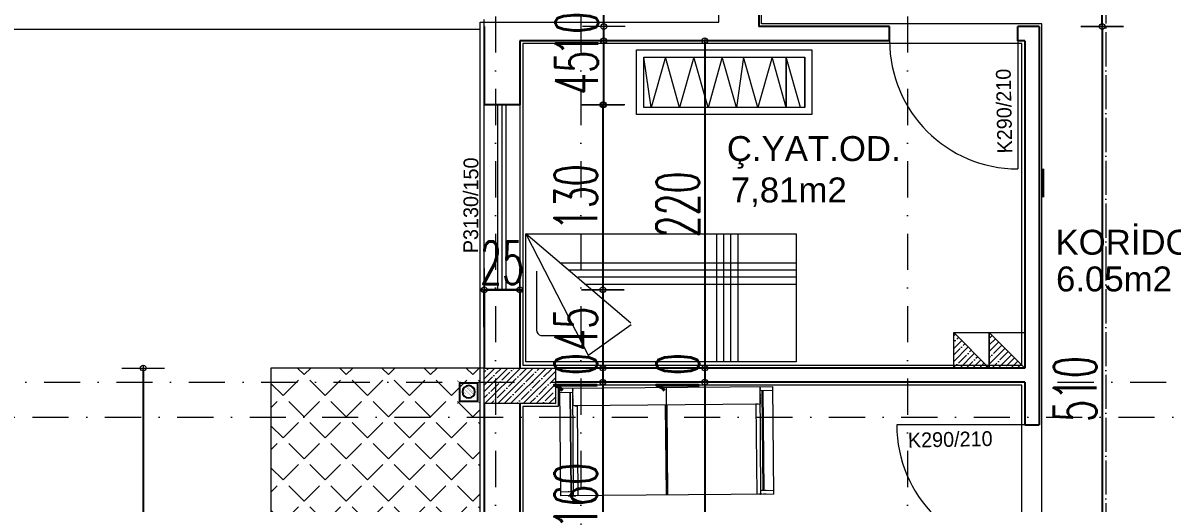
# Model space of a CAD drawing. Header units: millimetres. Extents: x -16104 to 67872, y -88009 to 12107.
# Drawn here: x 7697 to 8506, y 10004 to 10343 of the extents above; entities that cross this region are included whole.
import ezdxf

# ---------------------------------------------------------------- set-up
doc = ezdxf.new("R2010")
doc.units = ezdxf.units.MM
for name, pattern in [('ACAD_ISO04W100', [30, 24, -3, 0, -3]), ('ACAD_ISO07W100', [3, 0, -3]), ('DASHDOTX2', [50.8, 25.4, -12.7, 0, -12.7])]:
    doc.linetypes.add(name, pattern=pattern)
doc.layers.get('0').update_dxf_attribs({"color": 241})
for name, color, linetype, lineweight in [('AKS', 1, 'ACAD_ISO07W100', 5), ('akslar', 144, 'Continuous', 20), ('baca', 46, 'Continuous', 5), ('bacas', 11, 'Continuous', 5), ('balkon', 6, 'Continuous', 5), ('duvar', 123, 'Continuous', 25), ('emsal&kolon', 1, 'Continuous', 5), ('kapı', 3, 'Continuous', 5), ('kolon', 1, 'Continuous', 5), ('OLCU', 54, 'Continuous', 13), ('pencere', 5, 'Continuous', 5), ('POZ', 36, 'Continuous', 18), ('SıVA', 40, 'Continuous', 9), ('tefriş', 30, 'Continuous', 5), ('ÖLÇÜ', 252, 'Continuous', 20)]:
    doc.layers.add(name, color=color, linetype=linetype, lineweight=lineweight)
doc.styles.add('DIM', font='Txttw.shx', dxfattribs={"width": 0.6})
doc.styles.add('M2', font='stylu.ttf', dxfattribs={"height": 10})
doc.dimstyles.new('50', dxfattribs={"dimscale": 0, "dimtxt": 30, "dimasz": 1, "dimexe": 0, "dimexo": 2, "dimgap": 4, "dimtad": 1, "dimdec": 0, "dimzin": 0, "dimdsep": 46, "dimtxsty": 'DIM', "dimblk1": 'DOT', "dimblk2": 'DOT', "dimsah": 1, "dimcen": 1.5, "dimdle": 3, "dimse1": 1, "dimse2": 1, "dimclrd": 256, "dimclre": 9, "dimclrt": 256, "dimadec": 0, "dimazin": 0, "dimtfac": 0.24, "dimtdec": 0, "dimtix": 1, "dimtmove": 2, "dimatfit": 3, "dimldrblk": 'DOT', "dimfxl": 0, "dimtolj": 1, "dimtzin": 15, "dimarcsym": 0})
pattern_1 = [(45, (-3603.393, 17059.605), (-14.817423, 14.817423), [15.24, -5.715]), (135, (-3603.393, 17059.605), (-14.817423, -14.817423), [15.24, -5.715])]

# ---------------------------------------------------------------- blocks, each defined once
blk = doc.blocks.new('DOT')
for p, q in [((0, 15), (0, -15)), ((-2, 0), (0, 0)), ((2, 0), (0, 0))]:
    blk.add_line(p, q)
blk.add_circle((0, 0), 2)
blk = doc.blocks.new('*D3943')
at = {"layer": 'Defpoints', "color": 0, "transparency": 16777216}
for p in [(8048.58, 10340.04), (8105.6, 10340.04), (8046.6, 10330.04)]:
    blk.add_point(p, dxfattribs=at)
at = {"layer": 'OLCU', "lineweight": -2, "transparency": 16777216}
for p, q in [((8105.6, 10341.04), (8105.6, 10342.04)), ((8105.6, 10330.04), (8105.6, 10340.04)), ((8105.6, 10329.04), (8105.6, 10328.04))]:
    blk.add_line(p, q, dxfattribs=at)
for p, rotation in [((8105.6, 10340.04), 270), ((8105.6, 10330.04), 90)]:
    blk.add_blockref('DOT', p, dxfattribs=dict(at, rotation=rotation))
at = {"layer": 'OLCU', "transparency": 16777216, "insert": (8086.6, 10335.04), "char_height": 30, "attachment_point": 5, "rotation": 90, "style": 'DIM'}
blk.add_mtext('\\A1;10', dxfattribs=at)
blk = doc.blocks.new('*D3944')
at = {"layer": 'Defpoints', "color": 0, "transparency": 16777216}
for p in [(8046.6, 10330.04), (8046.6, 10285.04), (8105.48, 10285.04)]:
    blk.add_point(p, dxfattribs=at)
at = {"layer": 'OLCU', "lineweight": -2, "transparency": 16777216}
blk.add_line((8105.48, 10329.04), (8105.48, 10286.04), dxfattribs=at)
for p, rotation in [((8105.48, 10330.04), 90), ((8105.48, 10285.04), 270)]:
    blk.add_blockref('DOT', p, dxfattribs=dict(at, rotation=rotation))
at = {"layer": 'OLCU', "transparency": 16777216, "insert": (8086.48, 10307.54), "char_height": 30, "attachment_point": 5, "rotation": 90, "style": 'DIM'}
blk.add_mtext('\\A1;45', dxfattribs=at)
blk = doc.blocks.new('*D3945')
at = {"layer": 'Defpoints', "color": 0, "transparency": 16777216}
for p in [(8046.6, 10285.04), (8046.6, 10155.04), (8104.96, 10155.04)]:
    blk.add_point(p, dxfattribs=at)
at = {"layer": 'OLCU', "lineweight": -2, "transparency": 16777216}
blk.add_line((8104.96, 10284.04), (8104.96, 10156.04), dxfattribs=at)
for p, rotation in [((8104.96, 10285.04), 90), ((8104.96, 10155.04), 270)]:
    blk.add_blockref('DOT', p, dxfattribs=dict(at, rotation=rotation))
at = {"layer": 'OLCU', "transparency": 16777216, "insert": (8085.96, 10220.04), "char_height": 30, "attachment_point": 5, "rotation": 90, "style": 'DIM'}
blk.add_mtext('\\A1;130', dxfattribs=at)
blk = doc.blocks.new('*D3882')
at = {"layer": 'Defpoints', "color": 0, "transparency": 16777216}
for p in [(8045.15, 10155.04), (8045.15, 10100.04), (8104.96, 10100.04)]:
    blk.add_point(p, dxfattribs=at)
at = {"layer": 'OLCU', "lineweight": -2, "transparency": 16777216}
blk.add_line((8104.96, 10154.04), (8104.96, 10101.04), dxfattribs=at)
for p, rotation in [((8104.96, 10155.04), 90), ((8104.96, 10100.04), 270)]:
    blk.add_blockref('DOT', p, dxfattribs=dict(at, rotation=rotation))
at = {"layer": 'OLCU', "transparency": 16777216, "insert": (8085.96, 10127.54), "char_height": 30, "attachment_point": 5, "rotation": 90, "style": 'DIM'}
blk.add_mtext('\\A1;45', dxfattribs=at)
blk = doc.blocks.new('*D3946')
at = {"layer": 'Defpoints', "color": 0, "transparency": 16777216}
for p in [(8046.6, 10090.17), (8046.6, 9930.29), (8104.96, 9930.29)]:
    blk.add_point(p, dxfattribs=at)
at = {"layer": 'OLCU', "lineweight": -2, "transparency": 16777216}
blk.add_line((8104.96, 10089.17), (8104.96, 9931.29), dxfattribs=at)
for p, rotation in [((8104.96, 10090.17), 90), ((8104.96, 9930.29), 270)]:
    blk.add_blockref('DOT', p, dxfattribs=dict(at, rotation=rotation))
at = {"layer": 'OLCU', "transparency": 16777216, "insert": (8085.96, 10010.23), "char_height": 30, "attachment_point": 5, "rotation": 90, "style": 'DIM'}
blk.add_mtext('\\A1;160', dxfattribs=at)
blk = doc.blocks.new('*D3948')
at = {"layer": 'Defpoints', "color": 0, "transparency": 16777216}
for p in [(8176.6, 10330.04), (8176.6, 10100.04), (8176.6, 10100.04)]:
    blk.add_point(p, dxfattribs=at)
at = {"layer": 'OLCU', "lineweight": -2, "transparency": 16777216}
blk.add_line((8176.6, 10329.04), (8176.6, 10101.04), dxfattribs=at)
for p, rotation in [((8176.6, 10330.04), 90), ((8176.6, 10100.04), 270)]:
    blk.add_blockref('DOT', p, dxfattribs=dict(at, rotation=rotation))
at = {"layer": 'OLCU', "transparency": 16777216, "insert": (8157.6, 10215.04), "char_height": 30, "attachment_point": 5, "rotation": 90, "style": 'DIM'}
blk.add_mtext('\\A1;220', dxfattribs=at)
blk = doc.blocks.new('*D3966')
at = {"layer": 'Defpoints', "color": 0, "transparency": 16777216}
for p in [(8021.6, 10155.04), (8046.6, 10155.04), (8046.6, 10155.04)]:
    blk.add_point(p, dxfattribs=at)
at = {"layer": 'OLCU', "lineweight": -2, "transparency": 16777216}
for p, q in [((8020.6, 10155.04), (8019.6, 10155.04)), ((8021.6, 10155.04), (8046.6, 10155.04)), ((8047.6, 10155.04), (8048.6, 10155.04))]:
    blk.add_line(p, q, dxfattribs=at)
blk.add_blockref('DOT', (8021.6, 10155.04), dxfattribs=at)
at = {"layer": 'OLCU', "lineweight": -2, "transparency": 16777216, "rotation": 180}
blk.add_blockref('DOT', (8046.6, 10155.04), dxfattribs=at)
at = {"layer": 'OLCU', "transparency": 16777216, "insert": (8034.1, 10174.04), "char_height": 30, "attachment_point": 5, "style": 'DIM'}
blk.add_mtext('\\A1;25', dxfattribs=at)
blk = doc.blocks.new('*D3897')
at = {"layer": 'Defpoints', "color": 0, "transparency": 16777216}
for p in [(8189.6, 10422.54), (8189.6, 10355.04), (8039.6, 10340.04)]:
    blk.add_point(p, dxfattribs=at)
at = {"layer": 'OLCU', "lineweight": -2, "transparency": 16777216}
for p, q in [((8040.6, 10422.54), (8123.46, 10422.54)), ((8188.6, 10422.54), (8174.32, 10422.54))]:
    blk.add_line(p, q, dxfattribs=at)
at = {"layer": 'OLCU', "lineweight": -2, "transparency": 16777216, "rotation": 180}
blk.add_blockref('DOT', (8039.6, 10422.54), dxfattribs=at)
at = {"layer": 'OLCU', "lineweight": -2, "transparency": 16777216}
blk.add_blockref('DOT', (8189.6, 10422.54), dxfattribs=at)
at = {"layer": 'OLCU', "transparency": 16777216, "insert": (8148.89, 10436.22), "char_height": 30, "attachment_point": 5, "style": 'DIM'}
blk.add_mtext('\\A1;150', dxfattribs=at)
blk = doc.blocks.new('*D3899')
at = {"layer": 'Defpoints', "color": 0, "transparency": 16777216}
for p in [(8455.96, 10490.04), (8455.96, 10490.04), (8455.96, 10340.04)]:
    blk.add_point(p, dxfattribs=at)
at = {"layer": 'OLCU', "lineweight": -2, "transparency": 16777216}
blk.add_line((8455.96, 10341.04), (8455.96, 10489.04), dxfattribs=at)
for p, rotation in [((8455.96, 10490.04), 90), ((8455.96, 10340.04), 270)]:
    blk.add_blockref('DOT', p, dxfattribs=dict(at, rotation=rotation))
at = {"layer": 'OLCU', "transparency": 16777216, "insert": (8436.96, 10415.04), "char_height": 30, "attachment_point": 5, "rotation": 90, "style": 'DIM'}
blk.add_mtext('\\A1;150', dxfattribs=at)
blk = doc.blocks.new('*D3969')
at = {"layer": 'Defpoints', "color": 0, "transparency": 16777216}
for p in [(8411.6, 10340.04), (8411.6, 9830.54), (8455.96, 9830.54)]:
    blk.add_point(p, dxfattribs=at)
at = {"layer": 'OLCU', "lineweight": -2, "transparency": 16777216}
blk.add_line((8455.96, 10339.04), (8455.96, 9831.54), dxfattribs=at)
for p, rotation in [((8455.96, 10340.04), 90), ((8455.96, 9830.54), 270)]:
    blk.add_blockref('DOT', p, dxfattribs=dict(at, rotation=rotation))
at = {"layer": 'OLCU', "transparency": 16777216, "insert": (8436.96, 10085.29), "char_height": 30, "attachment_point": 5, "rotation": 90, "style": 'DIM'}
blk.add_mtext('\\A1;510', dxfattribs=at)
blk = doc.blocks.new('NEWBLOCK4')
at = {"layer": 'bacas'}
for p, q in [((-0.8505, 0.5894), (-0.8505, 2.0869)), ((-0.093, 2.0869), (-0.8505, 2.0869)), ((-0.8205, 2.0869), (-0.8205, 1.9969)), ((-0.1205, 1.9969), (-0.1205, 2.0869)), ((-0.1205, 2.0269), (-0.1205, 2.0344)), ((-0.093, 2.0869), (-0.093, 0.5894)), ((-0.093, 2.0344), (-0.093, 2.0144)), ((-0.093, 1.9969), (-0.8505, 1.9969)), ((-0.8405, 1.9969), (-0.838, 1.9969)), ((-0.833, 1.9969), (-0.8305, 1.9969)), ((-0.8205, 2.0169), (-0.1205, 2.0169)), ((-0.1205, 2.0119), (-0.8205, 2.0119)), ((-0.7955, 1.9969), (-0.793, 1.9969)), ((-0.788, 1.9969), (-0.7855, 1.9969)), ((-0.7805, 1.9969), (-0.778, 1.9969)), ((-0.773, 1.9969), (-0.7705, 1.9969)), ((-0.768, 1.9969), (-0.763, 1.9969)), ((-0.7605, 1.9969), (-0.758, 1.9969)), ((-0.7555, 1.9969), (-0.753, 1.9969)), ((-0.7505, 1.9969), (-0.748, 1.9969)), ((-0.7455, 1.9969), (-0.743, 1.9969)), ((-0.7405, 1.9969), (-0.738, 1.9969)), ((-0.7355, 1.9969), (-0.733, 1.9969)), ((-0.7305, 1.9969), (-0.728, 1.9969)), ((-0.7255, 1.9969), (-0.7255, 0.6794)), ((-0.7255, 1.9969), (-0.7255, 1.9944)), ((-0.7255, 1.9819), (-0.7255, 1.9669)), ((-0.7255, 1.9669), (-0.093, 1.9669)), ((-0.1205, 2.0169), (-0.1205, 2.0019)), ((-0.1205, 2.0144), (-0.1205, 2.0119)), ((-0.093, 2.0019), (-0.093, 1.9819)), ((-0.093, 1.9944), (-0.093, 1.9969)), ((-0.8505, 1.3369), (-0.093, 1.3369)), ((-0.093, 1.3425), (-0.7255, 1.3425)), ((-0.093, 1.3319), (-0.7255, 1.3319)), ((-0.093, 0.6794), (-0.8505, 0.6794)), ((-0.8405, 0.6794), (-0.838, 0.6794)), ((-0.833, 0.6794), (-0.8305, 0.6794)), ((-0.8205, 0.5894), (-0.8205, 0.6794)), ((-0.1205, 0.6644), (-0.8205, 0.6644)), ((-0.8205, 0.6594), (-0.1205, 0.6594)), ((-0.7955, 0.6794), (-0.793, 0.6794)), ((-0.788, 0.6794), (-0.7855, 0.6794)), ((-0.7805, 0.6794), (-0.778, 0.6794)), ((-0.773, 0.6794), (-0.7705, 0.6794)), ((-0.768, 0.6794), (-0.763, 0.6794)), ((-0.7605, 0.6794), (-0.758, 0.6794)), ((-0.7555, 0.6794), (-0.753, 0.6794)), ((-0.7505, 0.6794), (-0.748, 0.6794)), ((-0.7455, 0.6794), (-0.743, 0.6794)), ((-0.7405, 0.6794), (-0.738, 0.6794)), ((-0.7355, 0.6794), (-0.733, 0.6794)), ((-0.7305, 0.6794), (-0.728, 0.6794)), ((-0.7255, 0.6944), (-0.7255, 0.7094)), ((-0.7255, 0.7094), (-0.093, 0.7094)), ((-0.7255, 0.6794), (-0.7255, 0.6819)), ((-0.1205, 0.6794), (-0.1205, 0.5894)), ((-0.1205, 0.6594), (-0.1205, 0.6744)), ((-0.1205, 0.6619), (-0.1205, 0.6644)), ((-0.1205, 0.6494), (-0.1205, 0.6419)), ((-0.093, 0.6744), (-0.093, 0.6944)), ((-0.093, 0.6819), (-0.093, 0.6794)), ((-0.093, 0.6419), (-0.093, 0.6619)), ((-0.093, 0.5894), (-0.8505, 0.5894))]:
    blk.add_line(p, q, dxfattribs=at)
blk = doc.blocks.new('cv')
at = {"layer": 'tefriş', "linetype": 'ByBlock'}
for p, q in [((-13586.28, -26708.58), (-13586.28, -26744.07)), ((-13573.28, -26708.58), (-13573.28, -26744.07))]:
    blk.add_line(p, q, dxfattribs=at)
for points in [[(-13591.28, -26703.58), (-13468.02, -26703.58), (-13468.02, -26749.07), (-13591.28, -26749.07)], [(-13586.28, -26708.58), (-13473.02, -26708.58), (-13473.02, -26744.07), (-13586.28, -26744.07)]]:
    blk.add_lwpolyline(points, close=True, dxfattribs=at)
blk.add_lwpolyline([(-13583.28, -26708.58), (-13573.28, -26744.07), (-13573.28, -26708.58), (-13563.28, -26744.07), (-13553.28, -26708.58), (-13543.28, -26744.07), (-13538.28, -26708.58), (-13528.28, -26744.07), (-13518.28, -26708.58), (-13508.28, -26744.07), (-13498.28, -26708.58), (-13488.28, -26744.07), (-13478.28, -26708.58), (-13473.02, -26744.07)], dxfattribs=at)
blk = doc.blocks.new('rec')
at = {"layer": 'tefriş', "linetype": 'ByBlock'}
for p, q in [((21489.37, 4993.97), (21532.87, 4909.34)), ((21563.13, 4931.27), (21489.37, 4993.97)), ((21623.29, 4993.97), (21623.29, 4903.97)), ((21628.29, 4993.97), (21628.29, 4903.97)), ((21633.29, 4993.97), (21633.29, 4903.97)), ((21638.29, 4993.97), (21638.29, 4903.97)), ((21513.18, 4973.72), (21679.37, 4973.72)), ((21496.74, 4967.85), (21496.74, 4926.33)), ((21519.07, 4968.72), (21679.37, 4968.72)), ((21525.99, 4963.72), (21679.37, 4963.72)), ((21530.83, 4958.72), (21679.37, 4958.72)), ((21533, 4908.51), (21563.26, 4930.43)), ((21499.86, 4922.66), (21519.35, 4922.66))]:
    blk.add_line(p, q, dxfattribs=at)
blk.add_lwpolyline([(21489.37, 4993.97), (21679.37, 4993.97), (21679.37, 4903.97), (21489.37, 4903.97), (21489.37, 4993.97)], dxfattribs=at)
blk.add_arc((21500.64, 4926.49), 3.9, 182.33617, 258.52931, dxfattribs=at)
blk = doc.blocks.new('*D3848')
at = {"layer": 'Defpoints', "color": 0, "transparency": 16777216}
for p in [(8105.6, 10489.84), (8105.6, 10489.84), (8105.6, 10340.04)]:
    blk.add_point(p, dxfattribs=at)
at = {"layer": 'OLCU', "lineweight": -2, "transparency": 16777216}
blk.add_line((8105.6, 10341.04), (8105.6, 10488.84), dxfattribs=at)
for p, rotation in [((8105.6, 10489.84), 90), ((8105.6, 10340.04), 270)]:
    blk.add_blockref('DOT', p, dxfattribs=dict(at, rotation=rotation))
at = {"layer": 'OLCU', "transparency": 16777216, "insert": (8086.6, 10414.94), "char_height": 30, "attachment_point": 5, "rotation": 90, "style": 'DIM'}
blk.add_mtext('\\A1;150', dxfattribs=at)
blk = doc.blocks.new('*D3907')
at = {"layer": 'Defpoints', "color": 0, "transparency": 16777216}
for p in [(7871.6, 10100.04), (7781.85, 9465.54), (7871.6, 9465.54)]:
    blk.add_point(p, dxfattribs=at)
at = {"layer": 'OLCU', "lineweight": -2, "transparency": 16777216}
blk.add_line((7781.85, 10099.04), (7781.85, 9466.54), dxfattribs=at)
for p, rotation in [((7781.85, 10100.04), 90), ((7781.85, 9465.54), 270)]:
    blk.add_blockref('DOT', p, dxfattribs=dict(at, rotation=rotation))
at = {"layer": 'OLCU', "transparency": 16777216, "insert": (7762.85, 9782.79), "char_height": 30, "attachment_point": 5, "rotation": 90, "style": 'DIM'}
blk.add_mtext('\\A1;635', dxfattribs=at)
blk = doc.blocks.new('A$C412C2498')
at = {"color": 5, "const_width": 0.6}
for points in [[(3.6, 24.3), (0.2, 27)], [(23.8, 24.3), (27.3, 27)], [(3.6, 3), (0.2, 0.2)], [(23.8, 3), (27.3, 0.2)]]:
    blk.add_lwpolyline(points, dxfattribs=at)
at = {"color": 5}
blk.add_lwpolyline([(23.8, 24.3), (3.6, 24.3), (3.6, 3), (23.8, 3)], close=True, dxfattribs=at)
at = {"const_width": 0.1}
for points in [[(6.7, 12.2), (14.6, 20.2)], [(6.8, 14.5), (12.4, 20.1)], [(7.1, 10.4), (16.4, 19.7)], [(7.9, 9.1), (17.8, 19)], [(8.8, 8), (18.9, 18.1)], [(10, 7.1), (19.8, 16.9)], [(11.3, 6.4), (20.4, 15.6)], [(13, 6), (20.8, 13.8)], [(14.8, 6.1), (20.8, 12.1)], [(17.4, 7), (19.8, 9.4)]]:
    blk.add_lwpolyline(points, dxfattribs=at)
blk.add_circle((13.7, 13.1), 7.12)
blk = doc.blocks.new('A$C5E2C1EC0')
at = {"xscale": 0.6105719971092185, "yscale": 0.6105719971092185, "zscale": 0.6105719971092185}
blk.add_blockref('A$C412C2498', (0, 0), dxfattribs=at)
blk = doc.blocks.new('*D3901')
at = {"layer": 'Defpoints', "color": 0, "transparency": 16777216}
for p in [(8104.96, 10100.04), (8104.96, 10090.04), (8104.96, 10090.04)]:
    blk.add_point(p, dxfattribs=at)
at = {"layer": 'OLCU', "lineweight": -2, "transparency": 16777216}
for p, q in [((8104.96, 10101.04), (8104.96, 10102.04)), ((8104.96, 10100.04), (8104.96, 10090.04)), ((8104.96, 10089.04), (8104.96, 10088.04))]:
    blk.add_line(p, q, dxfattribs=at)
for p, rotation in [((8104.96, 10100.04), 270), ((8104.96, 10090.04), 90)]:
    blk.add_blockref('DOT', p, dxfattribs=dict(at, rotation=rotation))
at = {"layer": 'OLCU', "transparency": 16777216, "insert": (8085.96, 10095.04), "char_height": 30, "attachment_point": 5, "rotation": 90, "style": 'DIM'}
blk.add_mtext('\\A1;10', dxfattribs=at)
blk = doc.blocks.new('*D3714')
at = {"layer": 'Defpoints', "color": 0, "transparency": 16777216}
for p in [(8176.6, 10100.04), (8176.6, 10090.04), (8176.6, 10090.04)]:
    blk.add_point(p, dxfattribs=at)
at = {"layer": 'OLCU', "lineweight": -2, "transparency": 16777216}
for p, q in [((8176.6, 10101.04), (8176.6, 10102.04)), ((8176.6, 10100.04), (8176.6, 10090.04)), ((8176.6, 10089.04), (8176.6, 10088.04))]:
    blk.add_line(p, q, dxfattribs=at)
for p, rotation in [((8176.6, 10100.04), 270), ((8176.6, 10090.04), 90)]:
    blk.add_blockref('DOT', p, dxfattribs=dict(at, rotation=rotation))
at = {"layer": 'OLCU', "transparency": 16777216, "insert": (8157.6, 10095.04), "char_height": 30, "attachment_point": 5, "rotation": 90, "style": 'DIM'}
blk.add_mtext('\\A1;10', dxfattribs=at)
blk = doc.blocks.new('*D3915')
at = {"layer": 'Defpoints', "color": 0, "transparency": 16777216}
for p in [(8176.6, 10090.04), (8176.6, 9640.54), (8176.6, 9640.54)]:
    blk.add_point(p, dxfattribs=at)
at = {"layer": 'OLCU', "lineweight": -2, "transparency": 16777216}
blk.add_line((8176.6, 10089.04), (8176.6, 9641.54), dxfattribs=at)
for p, rotation in [((8176.6, 10090.04), 90), ((8176.6, 9640.54), 270)]:
    blk.add_blockref('DOT', p, dxfattribs=dict(at, rotation=rotation))
at = {"layer": 'OLCU', "transparency": 16777216, "insert": (8157.6, 9865.29), "char_height": 30, "attachment_point": 5, "rotation": 90, "style": 'DIM'}
blk.add_mtext('\\A1;450', dxfattribs=at)

msp = doc.modelspace()

# ---------------------------------------------------------------- hatches: boundary and pattern name
at = {"layer": 'kolon'}
h = msp.add_hatch(dxfattribs=at)
h.set_pattern_fill('ANSI35,_O', color=256)
h.set_pattern_definition([(45, (3348.578, 6128.949), (-4.490128, 4.490128), []), (45, (3353.0684, 6128.949), (-4.490128, 4.490128), [7.9375, -1.5875, 0, -1.5875])])
h.paths.add_polyline_path([(8071.6, 10075.04), (8071.6, 10100.04), (8021.6, 10100.04), (8021.6, 10075.04)])
at = {"layer": 'ÖLÇÜ'}
h = msp.add_hatch(dxfattribs=at)
h.set_pattern_fill('ANSI35,_O', color=256)
h.set_pattern_definition([(45, (-3603.393, 49480.853), (-4.4901281, 4.4901281), []), (45, (-3598.903, 49480.853), (-4.4901281, 4.4901281), [7.9375, -1.5875, 0, -1.5875])])
h.paths.add_polyline_path([(8353.6, 10123.04), (8351.6, 10123.04), (8351.6, 10100.54), (8376.1, 10100.54)])
h.paths.add_polyline_path([(8351.6, 10125.04), (8351.6, 10123.04), (8353.6, 10123.04)])
h.paths.add_polyline_path([(8376.1, 10100.54), (8351.6, 10100.54), (8351.6, 10100.04), (8376.6, 10100.04)])
h.paths.add_polyline_path([(8378.6, 10123.04), (8376.6, 10123.04), (8376.6, 10100.54), (8399.6, 10100.54), (8399.6, 10102.04)])
h.paths.add_polyline_path([(8376.6, 10125.04), (8376.6, 10123.04), (8378.6, 10123.04)])
h.paths.add_polyline_path([(8401.1, 10100.54), (8399.6, 10100.54), (8399.6, 10100.04), (8401.6, 10100.04)])
h.paths.add_polyline_path([(8399.6, 10100.54), (8376.6, 10100.54), (8376.6, 10100.04), (8399.6, 10100.04)])
h = msp.add_hatch(dxfattribs=at)
h.set_pattern_fill('ANGLE,_O', color=256, scale=3, angle=45)
h.set_pattern_definition(pattern_1)
h.paths.add_polyline_path([(8018.6, 10090.04), (8018.6, 10100.04), (7871.6, 10100.04), (7871.6, 10090.04)])
h.paths.add_polyline_path([(7871.6, 10090.04), (7871.6, 10065.54), (8018.6, 10065.54), (8018.6, 10090.04)])
h.paths.add_polyline_path([(8029.56, 9612.54), (8018.6, 9612.54), (8018.6, 9625.54), (7871.6, 9625.54), (7871.6, 9465.54), (8029.56, 9465.54)])
h.paths.add_polyline_path([(8029.56, 9465.54), (8089.6, 9465.54), (8089.6, 9612.54), (8029.56, 9612.54)])
h = msp.add_hatch(dxfattribs=at)
h.set_pattern_fill('ANGLE,_O', color=256, scale=3, angle=45)
h.set_pattern_definition([(45, (-4e-12, 0), (-14.817423, 14.817423), [15.24, -5.715]), (135, (-4e-12, 0), (-14.817423, -14.817423), [15.24, -5.715])])
h.paths.add_polyline_path([(8831.6, 9848.54), (8844.6, 9848.54), (8844.6, 9815.54), (8921.6, 9815.54, -0.40327), (8844.6, 9735.6), (8844.6, 9625.54), (8956.6, 9625.54), (8956.6, 10065.54), (8831.6, 10065.54)])
h.paths.add_polyline_path([(8831.6, 10065.54), (8809.6, 10065.54), (8809.6, 9848.54), (8831.6, 9848.54)])
h.paths.add_polyline_path([(8831.6, 10065.54), (8831.6, 10075.54), (8809.6, 10075.54), (8809.6, 10065.54)])
h.paths.add_polyline_path([(8956.6, 10065.54), (8956.6, 10075.54), (8831.6, 10075.54), (8831.6, 10065.54)])
h.paths.add_polyline_path([(8956.6, 9625.54), (8844.6, 9625.54), (8844.6, 9612.54), (8831.6, 9612.54), (8831.6, 9465.54), (8956.6, 9465.54)])
h.paths.add_polyline_path([(8831.6, 9612.54), (8799.6, 9612.54), (8799.6, 9465.54), (8831.6, 9465.54)])
h.paths.add_polyline_path([(8799.6, 9612.54), (8739.6, 9612.54), (8739.6, 9465.54), (8799.6, 9465.54)])
h.paths.add_polyline_path([(8739.6, 9612.54), (8600.53, 9612.54), (8600.53, 9465.54), (8739.6, 9465.54)])
h.paths.add_polyline_path([(8505.1, 9465.54), (8600.53, 9465.54), (8600.53, 9612.54), (8505.1, 9612.54)])
h.paths.add_polyline_path([(8396.6, 9535.54, -0.291436), (8324.1, 9581.73), (8324.1, 9465.54), (8505.1, 9465.54), (8505.1, 9612.54), (8396.6, 9612.54)])
h.paths.add_polyline_path([(8324.1, 9581.73, -0.100072), (8316.65, 9612.54), (8089.6, 9612.54), (8089.6, 9465.54), (8324.1, 9465.54)])
h.paths.add_polyline_path([(8825.95, 9846.3), (8826.21, 9936.8), (8808.44, 9936.85), (8808.18, 9846.35)], flags=9)
h.paths.add_polyline_path([(8568.79, 9596.1), (8659.26, 9597.9), (8658.91, 9615.67), (8568.43, 9613.87)], flags=9)
h.paths.add_polyline_path([(8394.24, 9496.76), (8482.25, 9496.76), (8482.25, 9466.97), (8394.24, 9466.97)], flags=24)
h.paths.add_polyline_path([(8387.27, 9533.24), (8475.68, 9533.24), (8475.68, 9506.4), (8387.27, 9506.4)], flags=24)
h.paths.add_polyline_path([(8182.26, 9598.06), (8272.73, 9599.86), (8272.38, 9617.63), (8181.9, 9615.83)], flags=9)
h = msp.add_hatch(dxfattribs=at)
h.set_pattern_fill('ANGLE,_O', color=256, scale=3, angle=45)
h.set_pattern_definition(pattern_1)
h.paths.add_polyline_path([(8018.6, 9625.54), (8018.6, 10065.54), (7871.6, 10065.54), (7871.6, 9625.54)])
h.paths.add_polyline_path([(8021.72, 9823.5), (8021.97, 9913.99), (8004.21, 9914.05), (8003.95, 9823.55)], flags=9)

# ---------------------------------------------------------------- linework, layer by layer
at = {"layer": 'AKS', "color": 1, "linetype": 'ACAD_ISO04W100'}
msp.add_line((8458.57, 11690.54), (8458.57, 9368.1), dxfattribs=at)
at = {"layer": 'akslar', "linetype": 'DASHDOTX2'}
for p, q in [((8029.56, 11925.04), (8029.56, 9115.54)), ((8089.6, 11925.04), (8089.6, 9115.54)), ((8319.1, 11925.04), (8319.1, 9115.54)), ((6897.68, 10090.04), (9947.68, 10090.04)), ((6889.6, 10065.54), (9939.6, 10065.54))]:
    msp.add_line(p, q, dxfattribs=at)
at = {"layer": 'baca'}
for points in [[(8351.6, 10125.04), (8376.6, 10125.04), (8376.6, 10100.04), (8351.6, 10100.04), (8351.6, 10125.04), (8376.6, 10100.04)], [(8376.6, 10125.04), (8401.6, 10125.04), (8401.6, 10100.04), (8376.6, 10100.04), (8376.6, 10125.04), (8401.6, 10100.04)]]:
    msp.add_lwpolyline(points, dxfattribs=at)
at = {"layer": 'balkon'}
for p, q in [((7871.6, 10100.04), (7871.6, 9465.54)), ((8021.6, 10100.04), (7871.6, 10100.04))]:
    msp.add_line(p, q, dxfattribs=at)
at = {"layer": 'duvar'}
for p, q in [((8214.6, 10490.04), (8214.6, 10340.04)), ((8021.6, 10340.04), (8021.6, 10285.04)), ((8306.6, 10340.04), (8214.6, 10340.04)), ((8306.6, 10330.04), (8306.6, 10340.04)), ((8411.6, 10340.04), (8396.6, 10340.04)), ((8396.6, 10330.04), (8396.6, 10340.04)), ((8411.6, 10340.04), (8411.6, 10060.04)), ((8306.6, 10330.04), (8046.6, 10330.04)), ((8046.6, 10330.04), (8046.6, 10285.04)), ((8401.6, 10330.04), (8396.6, 10330.04)), ((8401.6, 10330.04), (8401.6, 10100.04)), ((8046.6, 10285.04), (8021.6, 10285.04)), ((8401.6, 10240.04), (8401.6, 10100.04)), ((8414.6, 10240.04), (8414.6, 10220.04)), ((8414.6, 10240.04), (8414.6, 10220.04)), ((8021.6, 10128.79), (8021.6, 10155.04)), ((8021.6, 10155.04), (8021.6, 10128.79)), ((8021.6, 10155.04), (8021.6, 10100.04)), ((8046.6, 10155.04), (8021.6, 10155.04)), ((8046.6, 10155.04), (8046.6, 10100.04)), ((8046.6, 10155.04), (8046.6, 10100.04)), ((8401.6, 10100.04), (8071.6, 10100.04)), ((8401.6, 10090.04), (8071.6, 10090.04)), ((8401.6, 10090.04), (8401.6, 10060.04)), ((8401.6, 10090.04), (8401.6, 10060.04)), ((8021.6, 10075.04), (8021.6, 9930.29)), ((8046.6, 10075.04), (8046.6, 9930.29)), ((8401.6, 10060.04), (8411.6, 10060.04))]:
    msp.add_line(p, q, dxfattribs=at)
at = {"layer": 'emsal&kolon'}
msp.add_lwpolyline([(8021.6, 10075.04), (8021.6, 10100.04), (8071.6, 10100.04), (8071.6, 10075.04), (8021.6, 10075.04)], dxfattribs=at)
at = {"layer": 'kapı'}
for p, q in [((8396.6, 10330.04), (8396.6, 10240.04)), ((8401.6, 10060.04), (8311.6, 10060.04))]:
    msp.add_line(p, q, dxfattribs=at)
for centre in [(8396.6, 10330.04), (8401.6, 10060.04)]:
    msp.add_arc(centre, 90, 180, 270, dxfattribs=at)
at = {"layer": 'pencere'}
for p, q in [((8021.6, 10155.04), (8021.6, 10285.04)), ((8031.1, 10155.04), (8031.1, 10285.04)), ((8034.1, 10155.04), (8034.1, 10285.04)), ((8037.1, 10155.04), (8037.1, 10285.04)), ((8046.6, 10285.04), (8046.6, 10155.04))]:
    msp.add_line(p, q, dxfattribs=at)
at = {"layer": 'SıVA'}
for points in [[(7386.6, 11428.04), (9442.6, 11428.04), (9442.6, 10487.04), (8809.6, 10487.04), (8809.6, 9848.54), (8844.6, 9848.54), (8844.6, 9612.54), (8018.6, 9612.54), (8018.6, 10343.04), (8186.6, 10343.04), (8186.6, 10487.04), (7386.6, 10487.04)], [(8413.6, 10342.04), (8216.6, 10342.04), (8216.6, 10488.04), (8529.6, 10488.04), (8529.6, 9970.54), (8529.6, 9832.54), (8413.6, 9832.54), (8413.6, 10060.04)], [(8048.6, 10102.04), (8399.6, 10102.04), (8399.6, 10328.04), (8306.6, 10328.04), (8048.6, 10328.04)], [(8399.6, 10088.04), (8073.6, 10088.04), (8073.6, 10073.04), (8048.6, 10073.04), (8048.6, 9652.54), (8058.6, 9652.54), (8058.6, 9642.54), (8399.6, 9642.54), (8399.6, 9970.04)]]:
    msp.add_lwpolyline(points, close=True, dxfattribs=at)
at = {"layer": 'ÖLÇÜ'}
for p, q in [((8021.6, 10340.04), (8021.6, 10345.04)), ((8018.6, 10338.04), (7239.6, 10338.04))]:
    msp.add_line(p, q, dxfattribs=at)

# ---------------------------------------------------------------- block references
at = {"ltscale": 50, "xscale": -1, "rotation": 180}
msp.add_blockref('A$C5E2C1EC0', (8002.28, 10091.36), dxfattribs=at)
at = {"layer": 'duvar'}
msp.add_blockref('rec', (-13438.49, 5200.31), dxfattribs=at)
at = {"layer": 'tefriş', "rotation": 180}
msp.add_blockref('cv', (-5339.34, -16425.42), dxfattribs=at)
at = {"layer": 'tefriş', "xscale": 99.99999999999761, "yscale": 99.99999999999761, "zscale": 99.99999999999761, "rotation": 270.4785116298202}
msp.add_blockref('NEWBLOCK4', (8016.54, 10000.34), dxfattribs=at)

# ---------------------------------------------------------------- texts
at = {"layer": 'emsal&kolon', "char_height": 17.5, "width": 1076.8413}
for s, insert, attachment_point in [('{\\fArial|b0|i0|c162|p34;Ç.YAT.OD.}', (8314.37, 10240.15), 9), ('{\\fArial|b0|i0|c162|p34;7,81m2}', (8194.92, 10213.21), 7), ('{\\fArial|b0|i0|c162|p34;KORİDOR}', (8537.25, 10179.46), 9), ('{\\fArial|b0|i0|c162|p34;6.05m2}', (8505.1, 10153.66), 9)]:
    msp.add_mtext(s, dxfattribs=dict(at, insert=insert, attachment_point=attachment_point))
at = {"layer": 'POZ', "style": 'M2', "flags": 4}
for tag, p, rotation in [('K290/210', (8392.83, 10250.96), 91.13919), ('P3130/150', (8017.26, 10180.72), 89.83596), ('K290/210', (8319.53, 10044.1), 1.13919)]:
    msp.add_attdef(tag, p, 'K1 80/210', height=10.4, rotation=rotation, dxfattribs=at)

# ---------------------------------------------------------------- dimensions: what is measured, and where the dimension line sits
at = {"layer": 'OLCU'}
for p1, p2, picture, middle in [((8105.6, 10340.04), (8105.6, 10489.84), '*D3848', (8086.6, 10414.94)), ((8104.96, 10100.04), (8104.96, 10090.04), '*D3901', (8085.96, 10095.04)), ((8176.6, 10100.04), (8176.6, 10090.04), '*D3714', (8157.6, 10095.04)), ((8176.5959038, 10090.04463968), (8176.5959038, 9640.54463968), '*D3915', (8157.5959038, 9865.29463968))]:
    dim = msp.add_aligned_dim(p1=p1, p2=p2, distance=0, dimstyle='50', override={"dimscale": 1}, dxfattribs=at)
    dim.commit()
    dim.dimension.update_dxf_attribs({"geometry": picture, "text_midpoint": middle})
for base, p1, p2, picture, middle in [((8455.96, 10490.04), (8455.96, 10340.04), (8455.96, 10490.04), '*D3899', (8436.96, 10415.04)), ((8105.6, 10340.04), (8046.6, 10330.04), (8048.58, 10340.04), '*D3943', (8086.6, 10335.04)), ((8455.95673659, 9830.54463968), (8411.5959038, 10340.04463968), (8411.5959038, 9830.54463968), '*D3969', (8436.95673659, 10085.29463968)), ((8105.48, 10285.04), (8046.6, 10330.04), (8046.6, 10285.04), '*D3944', (8086.48, 10307.54)), ((8104.96, 10155.04), (8046.6, 10285.04), (8046.6, 10155.04), '*D3945', (8085.96, 10220.04)), ((7781.84688492, 9465.54463968), (7871.5959038, 10100.04463968), (7871.5959038, 9465.54463968), '*D3907', (7762.84688492, 9782.79463968)), ((8104.96, 9930.29), (8046.6, 10090.17), (8046.6, 9930.29), '*D3946', (8085.96, 10010.23))]:
    dim = msp.add_linear_dim(base=base, p1=p1, p2=p2, angle=90, dimstyle='50', override={"dimscale": 1}, dxfattribs=at)
    dim.commit()
    dim.dimension.update_dxf_attribs({"geometry": picture, "text_midpoint": middle})
dim = msp.add_linear_dim(base=(8189.6, 10422.54), p1=(8039.6, 10340.04), p2=(8189.6, 10355.04), dimstyle='50', override={"dimscale": 1}, dxfattribs=at)
dim.commit()
dim.dimension.update_dxf_attribs({"geometry": '*D3897', "text_midpoint": (8148.89, 10436.22), "dimtype": 160})
for base, p1, p2, text, picture, middle in [((8176.6, 10100.04), (8176.6, 10330.04), (8176.6, 10100.04), '220', '*D3948', (8157.6, 10215.04)), ((8104.96, 10100.04), (8045.15, 10155.04), (8045.15, 10100.04), '45', '*D3882', (8085.96, 10127.54))]:
    dim = msp.add_linear_dim(base=base, p1=p1, p2=p2, angle=90, text=text, dimstyle='50', override={"dimscale": 1}, dxfattribs=at)
    dim.commit()
    dim.dimension.update_dxf_attribs({"geometry": picture, "text_midpoint": middle})
dim = msp.add_linear_dim(base=(8046.6, 10155.04), p1=(8021.6, 10155.04), p2=(8046.6, 10155.04), dimstyle='50', override={"dimscale": 1}, dxfattribs=at)
dim.commit()
dim.dimension.update_dxf_attribs({"geometry": '*D3966', "text_midpoint": (8034.1, 10174.04)})

doc.saveas('drawing.dxf')
